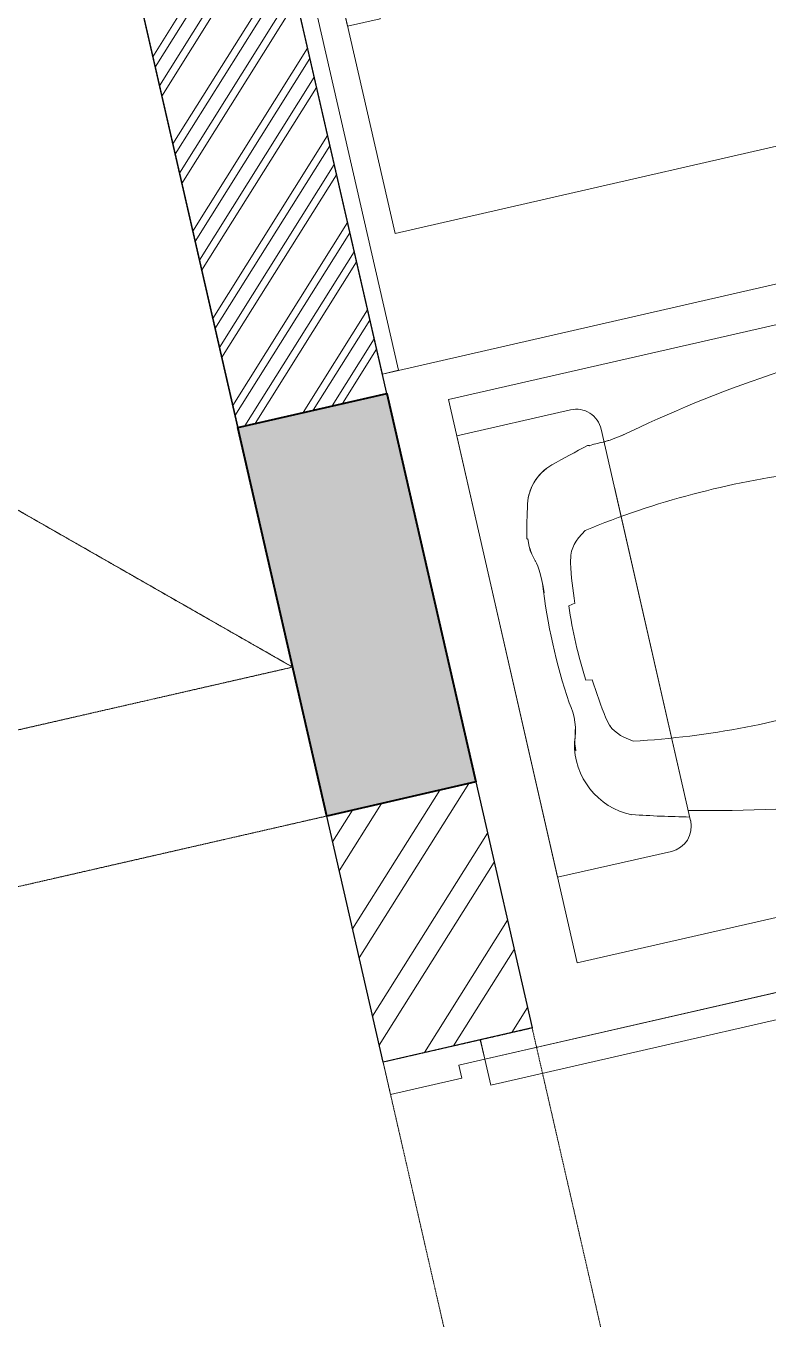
# Model space of a CAD drawing. Header units: millimetres. Extents: x 1667 to 847943, y 724 to 1832625.
# Drawn here: x 656091 to 657207, y 728370 to 730317 of the extents above; entities that cross this region are included whole.
import ezdxf

# ---------------------------------------------------------------- set-up
doc = ezdxf.new("R2010")
doc.units = ezdxf.units.MM
for name, pattern in [('2026-02-28_GF-SF BWP SET_MAIN BLOCK_SASANGIR RESORT$0$DASHED', [0.75, 0.5, -0.25]), ('AUDIT_D_060311083008-3', [0]), ('CENTER', [2, 1.25, -0.25, 0.25, -0.25]), ('DASHED', [19.05, 12.7, -6.35])]:
    doc.linetypes.add(name, pattern=pattern)
for name, color, linetype, lineweight in [('.', 1, 'Continuous', 0), ('2026-02-28_GF-SF BWP SET_MAIN BLOCK_SASANGIR RESORT$0$BRICK WALL_MOFA', 20, 'Continuous', 25), ('2026-02-28_GF-SF BWP SET_MAIN BLOCK_SASANGIR RESORT$0$CONCRETE_MOFA', 230, 'Continuous', 30), ('2026-02-28_GF-SF BWP SET_MAIN BLOCK_SASANGIR RESORT$0$DOOR DIM', 243, '2026-02-28_GF-SF BWP SET_MAIN BLOCK_SASANGIR RESORT$0$DASHED', 9), ('2026-02-28_GF-SF BWP SET_MAIN BLOCK_SASANGIR RESORT$0$HATCH LIGHT_MOFA', 253, 'Continuous', 0), ('2026-02-28_GF-SF BWP SET_MAIN BLOCK_SASANGIR RESORT$0$HATCH_LIGHT_MOFA', 251, 'Continuous', 5), ('A-DOOR', 140, 'AUDIT_D_060311083008-3', 5), ('BRICK WALL_MOFA', 22, 'Continuous', 20), ('CONCRETE_MOFA', 230, 'Continuous', 40), ('DIMENSION_MOFA', 66, 'CENTER', 15), ('DOORS', 161, 'Continuous', 5), ('furniture', 8, 'Continuous', 9), ('GH - KIT - PLAN', 32, 'Continuous', 0), ('GH - KIT EQUIP.', 2, 'Continuous', 9), ('HATCH SOLID_MOFA', 251, 'Continuous', 5)]:
    doc.layers.add(name, color=color, linetype=linetype, lineweight=lineweight)
doc.layers.add('HATCH_LIGHT_MOFA', color=7, linetype='Continuous', lineweight=5, true_color=0x5b5b5b)
pattern_1 = [(45, (141873.28, -3193.15), (-67.35192, 67.35192), []), (45, (141918.18, -3193.15), (-67.35192, 67.35192), [])]

# ---------------------------------------------------------------- blocks, each defined once
blk = doc.blocks.new('D-150 thk wall_1.5m D leaf-new')
at = {"layer": 'A-DOOR', "color": 252, "linetype": 'DASHED', "ltscale": 50}
for centre, start, end in [((30, -150), 273.1847, 0), ((1470, -150), 180, 266.8153)]:
    blk.add_arc(centre, 720, start, end, dxfattribs=at)
at = {"layer": 'DOORS', "flags": 128}
for points in [[(0, -150), (0, 0), (50, 0), (50, -110), (30, -110), (30, -150)], [(1500, -150), (1500, 0), (1450, 0), (1450, -110), (1470, -110), (1470, -150)]]:
    blk.add_lwpolyline(points, close=True, dxfattribs=at)
at = {"layer": 'DOORS'}
for points in [[(30, -150), (70, -150), (70, -868.9), (30, -868.9)], [(1470, -150), (1430, -150), (1430, -868.9), (1470, -868.9)]]:
    blk.add_lwpolyline(points, close=True, dxfattribs=at)
blk = doc.blocks.new('*U171')
at = {"layer": 'A-DOOR'}
blk.add_blockref('D-150 thk wall_1.5m D leaf-new', (0, 0), dxfattribs=at)
blk = doc.blocks.new('FLOOR MIXER')
at = {"layer": 'furniture', "lineweight": 0}
for p, q in [((1680069.7, -118388.3, -19525004.6), (1680069.7, -118166.2, -19525004.6)), ((1680932.4, -118388.3, -19525004.6), (1680932.4, -118166.2, -19525004.6)), ((1680215.4, -118272.5, -19525004.6), (1680226.1, -118268.7, -19525004.6)), ((1680215.4, -118272.5, -19525004.6), (1680226.1, -118268.7, -19525004.6)), ((1680289, -118252.9, -19525004.6), (1680290, -118252.8, -19525004.6)), ((1680289, -118252.9, -19525004.6), (1680290, -118252.8, -19525004.6)), ((1680290, -118252.8, -19525004.6), (1680291, -118253.2, -19525004.6)), ((1680290, -118252.8, -19525004.6), (1680291, -118253.2, -19525004.6)), ((1680291, -118253.2, -19525004.6), (1680291.7, -118253.8, -19525004.6)), ((1680291, -118253.2, -19525004.6), (1680291.7, -118253.8, -19525004.6)), ((1680291.3, -118254.4, -19525004.6), (1680305.8, -118253.6, -19525004.6)), ((1680291.3, -118254.4, -19525004.6), (1680305.8, -118253.6, -19525004.6)), ((1680291.7, -118253.8, -19525004.6), (1680291.9, -118254, -19525004.6)), ((1680291.7, -118253.8, -19525004.6), (1680291.9, -118254, -19525004.6)), ((1680291.9, -118254, -19525004.6), (1680292.1, -118254.4, -19525004.6)), ((1680291.9, -118254, -19525004.6), (1680292.1, -118254.4, -19525004.6)), ((1680305.8, -118253.6, -19525004.6), (1680313.6, -118253.8, -19525004.6)), ((1680305.8, -118253.6, -19525004.6), (1680307.7, -118253.7, -19525004.6)), ((1680307.7, -118253.7, -19525004.6), (1680311.4, -118254.1, -19525004.6)), ((1680311.4, -118254.1, -19525004.6), (1680315.7, -118254.5, -19525004.6)), ((1680313.6, -118253.8, -19525004.6), (1680321.3, -118255.2, -19525004.6)), ((1680315.7, -118254.5, -19525004.6), (1680319.5, -118255, -19525004.6)), ((1680319.5, -118255, -19525004.6), (1680321.3, -118255.2, -19525004.6)), ((1680321.3, -118255.2, -19525004.6), (1680334.9, -118258.8, -19525004.6)), ((1680321.3, -118255.2, -19525004.6), (1680334.9, -118258.8, -19525004.6)), ((1680334.9, -118258.8, -19525004.6), (1680336.2, -118259.3, -19525004.6)), ((1680334.9, -118258.8, -19525004.6), (1680336.2, -118259.3, -19525004.6)), ((1680336.2, -118259.3, -19525004.6), (1680340, -118260.3, -19525004.6)), ((1680336.2, -118259.3, -19525004.6), (1680340, -118260.3, -19525004.6)), ((1680336.2, -118259.3, -19525004.6), (1680336.2, -118259.3, -19525004.6)), ((1680340, -118260.3, -19525004.6), (1680346.3, -118261.4, -19525004.6)), ((1680340, -118260.3, -19525004.6), (1680341.7, -118260.7, -19525004.6)), ((1680341.7, -118260.7, -19525004.6), (1680344.6, -118261.2, -19525004.6)), ((1680344.6, -118261.2, -19525004.6), (1680346.3, -118261.4, -19525004.6)), ((1680346.3, -118261.4, -19525004.6), (1680354.2, -118262.2, -19525004.6)), ((1680346.3, -118261.4, -19525004.6), (1680354.2, -118262.2, -19525004.6)), ((1680354.2, -118262.2, -19525004.6), (1680363.6, -118262.7, -19525004.6)), ((1680354.2, -118262.2, -19525004.6), (1680358.9, -118262.5, -19525004.6)), ((1680358.9, -118262.5, -19525004.6), (1680363.6, -118262.7, -19525004.6)), ((1680363.6, -118262.7, -19525004.6), (1680374.3, -118262.8, -19525004.6)), ((1680363.6, -118262.7, -19525004.6), (1680369, -118262.8, -19525004.6)), ((1680369, -118262.8, -19525004.6), (1680374.3, -118262.8, -19525004.6)), ((1680374.3, -118262.8, -19525004.6), (1680386, -118262.5, -19525004.6)), ((1680374.3, -118262.8, -19525004.6), (1680380.2, -118262.7, -19525004.6)), ((1680380.2, -118262.7, -19525004.6), (1680386, -118262.5, -19525004.6)), ((1680386, -118262.5, -19525004.6), (1680398.2, -118261.8, -19525004.6)), ((1680386, -118262.5, -19525004.6), (1680392, -118262.2, -19525004.6)), ((1680665.1, -118261.4, -19525004.6), (1680671.3, -118260.3, -19525004.6)), ((1680668.1, -118260.9, -19525004.6), (1680671.3, -118260.3, -19525004.6)), ((1680671.3, -118260.3, -19525004.6), (1680675.2, -118259.2, -19525004.6)), ((1680671.3, -118260.3, -19525004.6), (1680675.2, -118259.2, -19525004.6)), ((1680675.2, -118259.2, -19525004.6), (1680676.5, -118258.7, -19525004.6)), ((1680675.2, -118259.2, -19525004.6), (1680676.5, -118258.7, -19525004.6)), ((1680675.2, -118259.2, -19525004.6), (1680675.2, -118259.2, -19525004.6)), ((1680676.5, -118258.7, -19525004.6), (1680690.1, -118255.2, -19525004.6)), ((1680676.5, -118258.7, -19525004.6), (1680690.1, -118255.2, -19525004.6)), ((1680690.1, -118255.2, -19525004.6), (1680697.8, -118253.7, -19525004.6)), ((1680690.1, -118255.2, -19525004.6), (1680691.9, -118254.9, -19525004.6)), ((1680691.9, -118254.9, -19525004.6), (1680695.6, -118254.5, -19525004.6)), ((1680695.6, -118254.5, -19525004.6), (1680700, -118254, -19525004.6)), ((1680697.8, -118253.7, -19525004.6), (1680705.5, -118253.5, -19525004.6)), ((1680700, -118254, -19525004.6), (1680703.7, -118253.7, -19525004.6)), ((1680179.5, -118300.1, -19525004.6), (1680183.2, -118295.7, -19525004.6)), ((1680181.6, -118297.8, -19525004.6), (1680185.1, -118293.8, -19525004.6)), ((1680183.2, -118295.7, -19525004.6), (1680187.1, -118291.6, -19525004.6)), ((1680185.1, -118293.8, -19525004.6), (1680187.1, -118291.6, -19525004.6)), ((1680187.1, -118291.6, -19525004.6), (1680195.7, -118284, -19525004.6)), ((1680187.1, -118291.6, -19525004.6), (1680189.4, -118289.5, -19525004.6)), ((1680189.4, -118289.5, -19525004.6), (1680193.4, -118286, -19525004.6)), ((1680193.4, -118286, -19525004.6), (1680195.7, -118284, -19525004.6)), ((1680195.7, -118284, -19525004.6), (1680205.2, -118277.7, -19525004.6)), ((1680195.7, -118284, -19525004.6), (1680198.3, -118282.3, -19525004.6)), ((1680198.3, -118282.3, -19525004.6), (1680202.7, -118279.4, -19525004.6)), ((1680202.7, -118279.4, -19525004.6), (1680205.2, -118277.7, -19525004.6)), ((1680205.2, -118277.7, -19525004.6), (1680209.7, -118275.1, -19525004.6)), ((1680205.2, -118277.7, -19525004.6), (1680206.9, -118276.8, -19525004.6)), ((1680206.9, -118276.8, -19525004.6), (1680210.2, -118275.1, -19525004.6)), ((1680209.7, -118275.1, -19525004.6), (1680215.4, -118272.5, -19525004.6)), ((1680210.2, -118275.1, -19525004.6), (1680213.6, -118273.4, -19525004.6)), ((1680213.6, -118273.4, -19525004.6), (1680215.4, -118272.5, -19525004.6)), ((1680163.9, -118330.4, -19525004.6), (1680167.8, -118319.7, -19525004.6)), ((1680163.9, -118330.4, -19525004.6), (1680167.8, -118319.7, -19525004.6)), ((1680167.8, -118319.7, -19525004.6), (1680170.4, -118314, -19525004.6)), ((1680167.8, -118319.7, -19525004.6), (1680168.7, -118317.9, -19525004.6)), ((1680168.7, -118317.9, -19525004.6), (1680170.5, -118314.5, -19525004.6)), ((1680170.4, -118314, -19525004.6), (1680173.1, -118309.5, -19525004.6)), ((1680170.5, -118314.5, -19525004.6), (1680172.2, -118311.2, -19525004.6)), ((1680172.2, -118311.2, -19525004.6), (1680173.1, -118309.5, -19525004.6)), ((1680173.1, -118309.5, -19525004.6), (1680179.5, -118300.1, -19525004.6)), ((1680173.1, -118309.5, -19525004.6), (1680174.8, -118307, -19525004.6)), ((1680174.8, -118307, -19525004.6), (1680177.8, -118302.6, -19525004.6)), ((1680177.8, -118302.6, -19525004.6), (1680179.5, -118300.1, -19525004.6)), ((1680179.5, -118300.1, -19525004.6), (1680181.6, -118297.8, -19525004.6)), ((1680143.1, -118405.9, -19525004.6), (1680143.2, -118404.9, -19525004.6)), ((1680143.1, -118405.9, -19525004.6), (1680143.2, -118404.9, -19525004.6)), ((1680143.4, -118406.9, -19525004.6), (1680143.1, -118405.9, -19525004.6)), ((1680143.4, -118406.9, -19525004.6), (1680143.1, -118405.9, -19525004.6)), ((1680143.1, -118423.5, -19525004.6), (1680143.5, -118414.9, -19525004.6)), ((1680143.2, -118421.1, -19525004.6), (1680143.4, -118417.2, -19525004.6)), ((1680144, -118407.7, -19525004.6), (1680143.4, -118406.9, -19525004.6)), ((1680144, -118407.7, -19525004.6), (1680143.4, -118406.9, -19525004.6)), ((1680143.4, -118417.2, -19525004.6), (1680143.5, -118414.9, -19525004.6)), ((1680143.5, -118414.9, -19525004.6), (1680144.5, -118408.1, -19525004.6)), ((1680144, -118407.7, -19525004.6), (1680144, -118407.7, -19525004.6)), ((1680144.5, -118408.1, -19525004.6), (1680144, -118407.7, -19525004.6)), ((1680144, -118407.7, -19525004.6), (1680144, -118407.7, -19525004.6)), ((1680144.5, -118408.1, -19525004.6), (1680144, -118407.7, -19525004.6)), ((1680118.5, -118437, -19525004.6), (1680883.7, -118437, -19525004.6)), ((1680142.5, -118449.1, -19525004.6), (1680143.2, -118441.2, -19525004.6)), ((1680142.8, -118445.1, -19525004.6), (1680143.2, -118441.2, -19525004.6)), ((1680143.1, -118423.5, -19525004.6), (1680143.2, -118421.1, -19525004.6)), ((1680143.3, -118430.6, -19525004.6), (1680143.1, -118423.5, -19525004.6)), ((1680143.3, -118430.6, -19525004.6), (1680143.1, -118423.5, -19525004.6)), ((1680143.2, -118441.2, -19525004.6), (1680143.4, -118435.2, -19525004.6)), ((1680143.2, -118441.2, -19525004.6), (1680143.3, -118438.2, -19525004.6)), ((1680143.3, -118431.5, -19525004.6), (1680143.3, -118430.6, -19525004.6)), ((1680143.3, -118431.5, -19525004.6), (1680143.3, -118430.6, -19525004.6)), ((1680143.4, -118435.2, -19525004.6), (1680143.3, -118431.5, -19525004.6)), ((1680143.4, -118435.2, -19525004.6), (1680143.3, -118431.5, -19525004.6)), ((1680143.3, -118431.5, -19525004.6), (1680143.3, -118431.5, -19525004.6)), ((1680143.3, -118438.2, -19525004.6), (1680143.4, -118435.2, -19525004.6)), ((1680231.7, -118437, -19525004.6), (1680883.7, -118437, -19525004.6)), ((1680137.5, -118480.4, -19525004.6), (1680139.6, -118469, -19525004.6)), ((1680138.6, -118474.7, -19525004.6), (1680139.6, -118469, -19525004.6)), ((1680139.6, -118469, -19525004.6), (1680141.3, -118458.5, -19525004.6)), ((1680139.6, -118469, -19525004.6), (1680140.5, -118463.8, -19525004.6)), ((1680140.5, -118463.8, -19525004.6), (1680141.3, -118458.5, -19525004.6)), ((1680141.3, -118458.5, -19525004.6), (1680142.5, -118449.1, -19525004.6)), ((1680141.3, -118458.5, -19525004.6), (1680141.9, -118453.8, -19525004.6)), ((1680141.9, -118453.8, -19525004.6), (1680142.5, -118449.1, -19525004.6)), ((1680142.5, -118449.1, -19525004.6), (1680142.8, -118445.1, -19525004.6)), ((1680135.3, -118490.7, -19525004.6), (1680137.5, -118480.4, -19525004.6)), ((1680135.3, -118490.7, -19525004.6), (1680137.5, -118480.4, -19525004.6)), ((1680137.5, -118480.4, -19525004.6), (1680138.6, -118474.7, -19525004.6))]:
    blk.add_line(p, q, dxfattribs=at)
at = {"layer": 'furniture', "lineweight": 0, "elevation": -19525004.6}
blk.add_lwpolyline([(1680932.4, -118166.2), (1680069.7, -118166.2)], dxfattribs=at)
for points in [[(1680657.5, -118323.2, 0.020301), (1680580.6, -118314.1), (1680578.4, -118302, 0.037427), (1680433, -118302), (1680430.8, -118314.1)], [(1680284.9, -118795.6, -0.06617), (1680299.8, -118364.2), (1680310.8, -118348.7), (1680315.7, -118343.1), (1680321.2, -118338.1), (1680326.9, -118333.8), (1680332.5, -118330.2), (1680339.8, -118327.1), (1680353.9, -118323.2), (1680339.8, -118327.1), (1680338.2, -118327.8)], [(1680726.5, -118795.6, 0.06617), (1680711.6, -118364.2), (1680700.5, -118348.7), (1680695.7, -118343.1), (1680690.2, -118338.1), (1680684.5, -118333.8), (1680678.9, -118330.2), (1680671.6, -118327.1), (1680657.5, -118323.2), (1680671.6, -118327.1), (1680673.2, -118327.8)]]:
    blk.add_lwpolyline(points, format="xyb", dxfattribs=at)
at = {"layer": 'furniture', "lineweight": 0}
for centre, radius, start, end in [((1680505.9, -119246.5, -19525004.6), 1017, 102.3069, 105.9594), ((1680500.9, -119376, -19525004.6), 1119.9, 84.253, 96.1887), ((1680639.8, -118136.3, -19525004.6), 128.3, 257.9874, 292.4403), ((1680723.5, -118386.6, -19525004.6), 136.2, 24.3234, 104.7685), ((1680505.9, -119265.9, -19525004.6), 954.8, 94.5094, 99.1523), ((1682501.9, -119021.9, -19525004.6), 2438.1, 163.521, 165.3398), ((1678509.7, -119022.6, -19525004.6), 2438.1, 13.8967, 16.4915), ((1680118.5, -118388.3, -19525004.6), 48.8, 180, 270), ((1680883.7, -118388.3, -19525004.6), 48.8, 270, 0), ((1680883.7, -118388.3, -19525004.6), 48.8, 270, 0), ((1678509.7, -119022.6, -19525004.6), 2425.5, 358.1983, 13.9705), ((1682501.9, -119021.9, -19525004.6), 2425.5, 167.3466, 181.8148)]:
    blk.add_arc(centre, radius, start, end, dxfattribs=at)
blk = doc.blocks.new('DOUGH SHEETER (TABLE TOP)')
at = {"layer": 'GH - KIT - PLAN'}
for points in [[(1452667.5, -169474.2), (1453707.5, -169474.2), (1453707.5, -168634.2), (1452667.5, -168634.2)], [(1452987.5, -168684.2), (1452987.5, -168634.2), (1453387.5, -168634.2), (1453387.5, -168684.2)]]:
    blk.add_lwpolyline(points, close=True, dxfattribs=at)
blk = doc.blocks.new('FURNITURE BOH')
at = {"layer": 'GH - KIT EQUIP.'}
for points in [[(-7660, 17900), (-7660, 16300), (-8660, 16300), (-8660, 17900)], [(-8660, 16300), (-8635, 16300), (-8635, 17900), (-8660, 17900)], [(-8572.1, 15370.3), (-8571.5, 16240.5), (-7521.4, 16239.8), (-7521.9, 15369.6)]]:
    blk.add_lwpolyline(points, close=True, dxfattribs=at)
at = {"layer": 'A-DOOR', "xscale": -1, "rotation": 89.99999999999982}
blk.add_blockref('*U171', (-8890, 15290), dxfattribs=at)
at = {"layer": 'GH - KIT EQUIP.', "color": 177, "lineweight": 15, "true_color": 0x293189, "rotation": 90}
blk.add_blockref('DOUGH SHEETER (TABLE TOP)', (-177228.3, -1436165.5), dxfattribs=at)
at = {"layer": 'GH - KIT EQUIP.', "lineweight": 15, "xscale": -0.7902195470311845, "yscale": 0.7902195470311845, "zscale": 0.7902195470311852, "rotation": 89.96197338002804}
blk.add_blockref('FLOOR MIXER', (-101067.7, 1343869.9, 15429040.3), dxfattribs=at)
blk = doc.blocks.new('2026-02-28_GF-SF BWP SET_MAIN BLOCK_SASANGIR RESORT$0$zw$2C75-flat-1')
at = {"layer": '2026-02-28_GF-SF BWP SET_MAIN BLOCK_SASANGIR RESORT$0$HATCH_LIGHT_MOFA'}
h = blk.add_hatch(color=256, dxfattribs=at)
h.dxf.hatch_style = 1
h.paths.add_polyline_path([(-143916.4, -8430), (-143916.4, -9700), (-144146.4, -9700), (-144146.4, -8200), (-142646.4, -8200), (-142646.4, -8430)])
h.paths.add_polyline_path([(-123816.4, -25320), (-123586.4, -25320), (-123586.4, -28545), (-123816.4, -28545)])
h.paths.add_polyline_path([(-132186.4, -25320), (-131956.4, -25320), (-131956.4, -28545), (-132186.4, -28545)])
h.paths.add_polyline_path([(-88256.4, -8200), (-88026.4, -8200), (-88026.4, -10660), (-88256.4, -10660)])
h.paths.add_polyline_path([(-106256.4, -14590), (-105805.9, -14590), (-105805.9, -15340), (-106256.4, -15340)])
h.paths.add_polyline_path([(-106256.4, -8200), (-105806.4, -8200), (-105806.4, -8950), (-106256.4, -8950)])
h.paths.add_polyline_path([(-119482.6, -8200), (-119032.6, -8200), (-119032.6, -8950), (-119482.6, -8950)])
h.paths.add_polyline_path([(-106256.4, -25810), (-106256.4, -26560), (-105806.4, -26560), (-105806.4, -25810)])
h.paths.add_polyline_path([(-96696.4, -8200), (-97146.4, -8200), (-97146.4, -8950), (-96696.4, -8950)])
h.paths.add_polyline_path([(-96696.4, -26560), (-97146.4, -26560), (-97146.4, -25810), (-96696.4, -25810)])
h.paths.add_polyline_path([(-129886.4, -8200), (-129436.4, -8200), (-129436.4, -8950), (-129886.4, -8950)])
h.paths.add_polyline_path([(-139106.4, -15020), (-138656.4, -15020), (-138656.4, -15770), (-139106.4, -15770)])
h.paths.add_polyline_path([(-123816.4, -8200), (-123366.4, -8200), (-123366.4, -8950), (-123816.4, -8950)])
h.paths.add_polyline_path([(-114926.4, -8200), (-114476.4, -8200), (-114476.4, -8950), (-114926.4, -8950)])
h.paths.add_polyline_path([(-138886.4, -8200), (-138436.4, -8200), (-138436.4, -8950), (-138886.4, -8950)])
h.paths.add_polyline_path([(-114476.4, -26560), (-114926.4, -26560), (-114926.4, -25810), (-114476.4, -25810)])
h.paths.add_polyline_path([(-129886.4, -19875), (-129436.4, -19875), (-129436.4, -20625), (-129886.4, -20625)])
h.paths.add_polyline_path([(-138886.4, -27795), (-138436.4, -27795), (-138436.4, -28545), (-138886.4, -28545)])
h.paths.add_polyline_path([(-123816.4, -19875), (-123366.4, -19875), (-123366.4, -20625), (-123816.4, -20625)])
h.paths.add_polyline_path([(-139106.4, -19575), (-138656.4, -19575), (-138656.4, -20325), (-139106.4, -20325)])
h.paths.add_polyline_path([(-114926.4, -19875), (-114476.4, -19875), (-114476.4, -20625), (-114926.4, -20625)])
h.paths.add_polyline_path([(-106256.4, -19875), (-105806.4, -19875), (-105806.4, -20625), (-106256.4, -20625)])
h.paths.add_polyline_path([(-97146.4, -14590), (-96696.4, -14590), (-96696.4, -15340), (-97146.4, -15340)])
h.paths.add_polyline_path([(-114926.4, -14590), (-114476.4, -14590), (-114476.4, -15340), (-114926.4, -15340)])
h.paths.add_polyline_path([(-97146.3, -19875), (-96696.4, -19875), (-96696.4, -20625), (-97146.3, -20625)])
h.paths.add_polyline_path([(-88256.5, -14590), (-87881.4, -14590), (-87881.4, -15340), (-88256.5, -15340)])
h.paths.add_polyline_path([(-88256.4, -25810), (-87881.4, -25810), (-87881.4, -26560), (-88256.4, -26560)])
h.paths.add_polyline_path([(-88256.4, -19875), (-87881.4, -19875), (-87881.4, -20625), (-88256.4, -20625)])
h.paths.add_polyline_path([(-132886.4, -8200), (-132586.4, -8200), (-132586.4, -8950), (-132886.4, -8950)])
h.paths.add_polyline_path([(-135436.4, -8200), (-135136.4, -8200), (-135136.4, -8950), (-135436.4, -8950)])
h.paths.add_polyline_path([(-139256.4, -13565), (-138656.4, -13565), (-138656.4, -13865), (-139256.4, -13865)])
h.paths.add_polyline_path([(-85856.4, -9910), (-85626.4, -9910), (-85626.4, -10660), (-85856.4, -10660)])
h.paths.add_polyline_path([(-85856.4, -8200), (-85626.4, -8200), (-85626.4, -8950), (-85856.4, -8950)])
h.paths.add_polyline_path([(-83456.4, -23101.9), (-83226.4, -23101.9), (-83226.4, -23701.9), (-83456.4, -23701.9)])
h.paths.add_polyline_path([(-83456.4, -8200), (-83226.4, -8200), (-83226.4, -8800), (-83456.4, -8800)])
h.paths.add_polyline_path([(-83456.4, -25960), (-83226.4, -25960), (-83226.4, -26560), (-83456.4, -26560)])
h.paths.add_polyline_path([(-83456.4, -19875), (-83226.4, -19875), (-83226.4, -20475), (-83456.4, -20475)])
h.paths.add_polyline_path([(-130036.4, -30530), (-129436.4, -30530), (-129436.4, -30760), (-130036.4, -30760)])
h.paths.add_polyline_path([(-124186.4, -30530), (-123586.4, -30530), (-123586.4, -30760), (-124186.4, -30760)])
h.paths.add_polyline_path([(-132186.4, -30530), (-131586.4, -30530), (-131586.4, -30760), (-132186.4, -30760)])
h.paths.add_polyline_path([(-138886.4, -23689.8), (-138656.4, -23689.8), (-138656.4, -24289.8), (-138886.4, -24289.8)])
h.paths.add_polyline_path([(-83456.4, -10060), (-83226.4, -10060), (-83226.4, -10660), (-83456.4, -10660)])
h.paths.add_polyline_path([(-129666.4, -27945), (-129436.4, -27945), (-129436.4, -28545), (-129666.4, -28545)])
h.paths.add_polyline_path([(-126336.4, -30530), (-125736.4, -30530), (-125736.4, -30760), (-126336.4, -30760)])
h.paths.add_polyline_path([(-83456.4, -14740), (-83226.4, -14740), (-83226.4, -15340), (-83456.4, -15340)])
h.paths.add_polyline_path([(-88256.4, -23101.9), (-88026.4, -23101.9), (-88026.4, -23701.9), (-88256.4, -23701.9)])
h.paths.add_polyline_path([(-142416.4, -13565), (-142186.4, -13565), (-142186.4, -14165), (-142416.4, -14165)])
h.paths.add_polyline_path([(-142416.4, -15170), (-142186.4, -15170), (-142186.4, -15770), (-142416.4, -15770)])
h.paths.add_polyline_path([(-126336.4, -27945), (-125736.4, -27945), (-125736.4, -28175), (-126336.4, -28175)])
h.paths.add_polyline_path([(-144146.6, -13565), (-143916.4, -13565), (-143916.4, -14015), (-144146.6, -14015)])
h.paths.add_polyline_path([(-144146.4, -15320), (-143916.4, -15320), (-143916.4, -15770), (-144146.4, -15770)])
h.paths.add_polyline_path([(-135136.4, -14740), (-135436.4, -14740), (-135436.4, -15340), (-135136.4, -15340)])
h.paths.add_polyline_path([(-132886.4, -14740), (-132586.4, -14740), (-132586.4, -15340), (-132886.4, -15340)])
h.paths.add_polyline_path([(-123816.4, -15340), (-123586.4, -15340), (-123586.4, -14590), (-123816.4, -14590)])
h.paths.add_polyline_path([(-129666.5, -14590), (-129436.4, -14590), (-129436.4, -15340), (-129666.5, -15340)])
at = {"layer": '2026-02-28_GF-SF BWP SET_MAIN BLOCK_SASANGIR RESORT$0$CONCRETE_MOFA'}
blk.add_lwpolyline([(-83456.4, -10060), (-83226.4, -10060), (-83226.4, -10660), (-83456.4, -10660)], close=True, dxfattribs=at)
blk = doc.blocks.new('ff')
at = {"layer": '2026-02-28_GF-SF BWP SET_MAIN BLOCK_SASANGIR RESORT$0$HATCH LIGHT_MOFA'}
h = blk.add_hatch(dxfattribs=at)
h.set_pattern_fill('ANSI32', color=256, scale=10, angle=360)
h.set_pattern_definition(pattern_1)
h.paths.add_polyline_path([(60920, -1860), (60920, -600), (60690, -600), (60690, -1860)])
h = blk.add_hatch(dxfattribs=at)
h.set_pattern_fill('ANSI32', color=256, scale=10, angle=360)
h.set_pattern_definition(pattern_1)
h.paths.add_polyline_path([(60690.003, -2840), (60690, -2460), (60920, -2460), (60920.003, -2840)])
at = {"layer": '2026-02-28_GF-SF BWP SET_MAIN BLOCK_SASANGIR RESORT$0$BRICK WALL_MOFA'}
for points in [[(60920, -1860), (60920, -600), (60690, -600), (60690, -1860)], [(60690.003, -2840), (60690, -2460), (60920, -2460), (60920.003, -2840)]]:
    blk.add_lwpolyline(points, close=True, dxfattribs=at)
at = {"layer": '2026-02-28_GF-SF BWP SET_MAIN BLOCK_SASANGIR RESORT$0$DOOR DIM', "ltscale": 0.25}
for points in [[(58520, -2460), (60690, -2460), (60690, -2230), (58520, -2230)], [(60690.003, -2840), (60920.003, -2840), (60920, -4340), (60690, -4340)]]:
    blk.add_lwpolyline(points, close=True, dxfattribs=at)
at = {"layer": '2026-02-28_GF-SF BWP SET_MAIN BLOCK_SASANGIR RESORT$0$HATCH_LIGHT_MOFA', "linetype": '2026-02-28_GF-SF BWP SET_MAIN BLOCK_SASANGIR RESORT$0$DASHED', "ltscale": 0.5}
blk.add_line((58520, -230), (60690, -2230), dxfattribs=at)
at = {"layer": 'HATCH_LIGHT_MOFA', "linetype": 'DASHED', "ltscale": 0.5}
blk.add_line((58519.999, -230), (60689.999, -2230), dxfattribs=at)
at = {"color": 1, "rotation": 360}
blk.add_blockref('FURNITURE BOH', (69580.092, -18129.993), dxfattribs=at)
at = {"layer": '2026-02-28_GF-SF BWP SET_MAIN BLOCK_SASANGIR RESORT$0$CONCRETE_MOFA', "rotation": 360}
blk.add_blockref('2026-02-28_GF-SF BWP SET_MAIN BLOCK_SASANGIR RESORT$0$zw$2C75-flat-1', (144146.437, 8200), dxfattribs=at)
at = {"layer": 'A-DOOR', "xscale": -1, "rotation": 89.99999999999994}
blk.add_blockref('*U171', (60689.996, -2840.005), dxfattribs=at)
blk = doc.blocks.new('A$Cf8f602e7-flat-1')
at = {"layer": 'HATCH SOLID_MOFA'}
h = blk.add_hatch(dxfattribs=at)
h.set_pattern_fill('ANSI32', color=256, scale=10, angle=12.8963)
h.set_pattern_definition([(57.896282, (-1367649.51, 704183.27), (-80.6850786, 50.62095), []), (57.896282, (-1367605.74, 704193.29), (-80.6850786, 50.62095), [])])
h.paths.add_polyline_path([(72607.7, -3825.8), (72383.5, -3877.1), (72664.7, -5105.3), (72888.9, -5054)])
at = {"layer": 'BRICK WALL_MOFA'}
blk.add_lwpolyline([(72607.7, -3825.8), (72888.9, -5054), (72664.7, -5105.3), (72383.5, -3877.1)], close=True, dxfattribs=at)
blk = doc.blocks.new('zw$DA95')
at = {"layer": 'CONCRETE_MOFA'}
blk.add_lwpolyline([(22472.62, 4006.66), (22696.82, 4057.99), (22830.74, 3473.11), (22606.54, 3421.77)], close=True, dxfattribs=at)
at = {"layer": 'HATCH_LIGHT_MOFA', "linetype": 'DASHED', "ltscale": 0.5}
blk.add_line((19993.57, 5111.23), (22555.2, 3645.99), dxfattribs=at)
at = {"layer": '.'}
blk.add_blockref('A$Cf8f602e7-flat-1', (-50192.18, 9111.95), dxfattribs=at)

msp = doc.modelspace()

# ---------------------------------------------------------------- block references
at = {"layer": 'DIMENSION_MOFA', "rotation": 12.89632932256583}
msp.add_blockref('ff', (596835.137, 717980.215), dxfattribs=at)

# ---------------------------------------------------------------- next in the draw order: block references
msp.add_blockref('zw$DA95', (633936.771, 725705.715))

doc.saveas('drawing.dxf')
